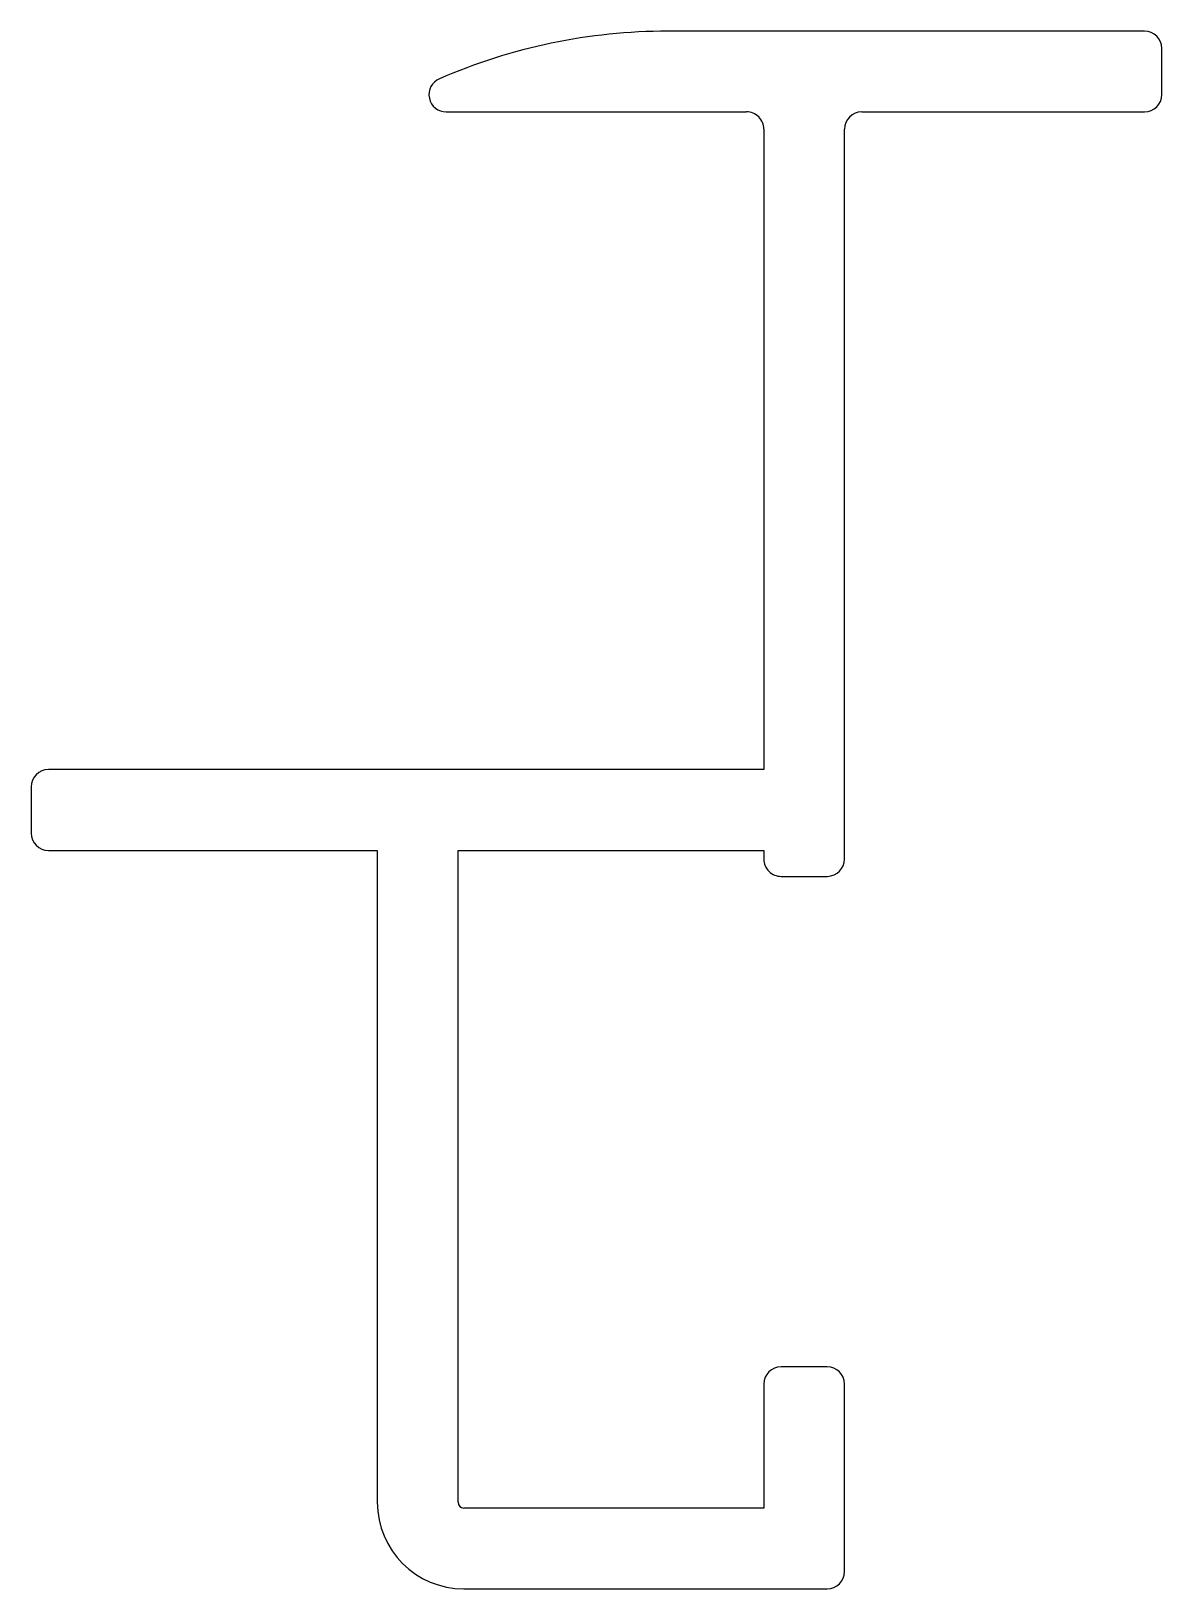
# Model space of a CAD drawing. Extents: x 2138.5 to 2158.1, y 1996.4 to 2023.4.
import ezdxf

# ---------------------------------------------------------------- set-up
doc = ezdxf.new("R2010")
doc.units = 0
doc.layers.get('0').update_dxf_attribs({"linetype": 'CONTINUOUS'})

msp = doc.modelspace()

# ---------------------------------------------------------------- linework, layer by layer
at = {"color": 0}
for p, q in [((2157.76, 2023.422), (2149.5, 2023.422)), ((2158.06, 2022.322), (2158.06, 2023.122)), ((2145.656, 2022.022), (2150.857, 2022.022)), ((2152.857, 2022.022), (2157.76, 2022.022)), ((2151.16, 2021.722), (2151.16, 2010.622)), ((2152.56, 2009.072), (2152.56, 2021.722)), ((2151.16, 2010.622), (2138.76, 2010.622)), ((2138.46, 2010.322), (2138.46, 2009.522)), ((2138.76, 2009.222), (2144.46, 2009.222)), ((2144.46, 2009.222), (2144.46, 1997.922)), ((2145.86, 1997.922), (2145.86, 2009.222)), ((2145.86, 2009.222), (2151.16, 2009.222)), ((2151.16, 2009.222), (2151.16, 2009.072)), ((2151.463, 2008.772), (2152.263, 2008.772)), ((2152.26, 2000.272), (2151.46, 2000.272)), ((2151.16, 1999.972), (2151.16, 1997.822)), ((2152.56, 1996.722), (2152.56, 1999.972)), ((2151.16, 1997.822), (2145.96, 1997.822)), ((2145.96, 1996.422), (2152.26, 1996.422))]:
    msp.add_line(p, q, dxfattribs=at)
for centre, radius, start, end in [((2149.5, 2013.485), 9.936, 90, 113.5112), ((2157.76, 2023.122), 0.3, 0, 90), ((2145.656, 2022.322), 0.3, 113.5112, 269.9999), ((2157.76, 2022.322), 0.3, 270, 0), ((2150.86, 2021.722), 0.3, 0, 90.5123), ((2152.86, 2021.722), 0.3, 90.5125, 180), ((2138.76, 2010.322), 0.3, 90, 180), ((2138.76, 2009.522), 0.3, 180, 270), ((2151.46, 2009.072), 0.3, 180.0011, 270.5125), ((2152.26, 2009.072), 0.3, 270.5125, 360), ((2151.46, 1999.972), 0.3, 90, 179.9999), ((2152.26, 1999.972), 0.3, 0, 90), ((2145.96, 1997.922), 1.5, 180, 270), ((2145.96, 1997.922), 0.1, 180, 269.9999), ((2152.26, 1996.722), 0.3, 270, 0)]:
    msp.add_arc(centre, radius, start, end, dxfattribs=at)

doc.saveas('drawing.dxf')
